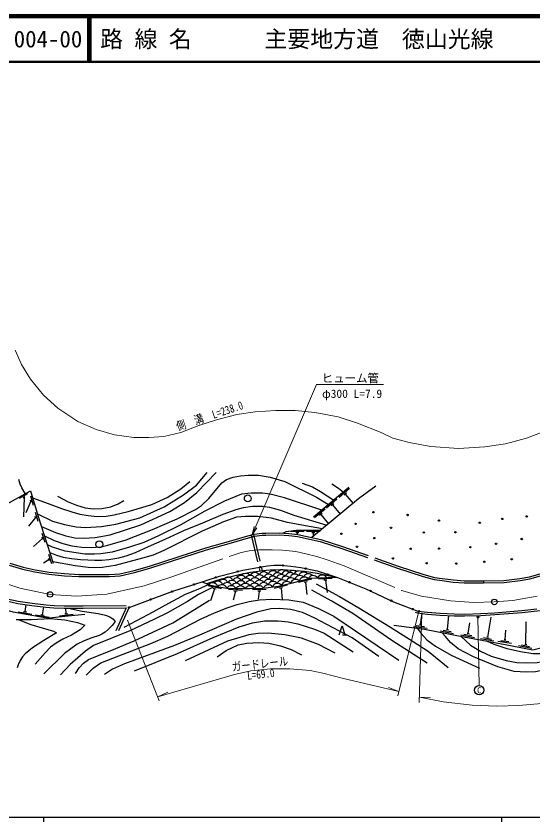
# Model space of a CAD drawing. Units: millimetres at full size, sheet at 1:1000; details may follow other scales. Extents: x 40000 to 680000, y 20000 to 380000.
# Drawn here: x 162046 to 274821, y 204000 to 380000 of the extents above; entities that cross this region are included whole.
import ezdxf
from ezdxf.enums import TextEntityAlignment as Align

# ---------------------------------------------------------------- set-up
doc = ezdxf.new("R2010")
doc.units = ezdxf.units.MM
doc.header["$LTSCALE"] = 1000
doc.linetypes.add('CHAIN', pattern=[18.5, 12, -1.5, 3.5, -1.5])
doc.linetypes.add('DASHED', pattern=[7.5, 6, -1.5])
for name, color, linetype, lineweight in [('M-BGD', 7, 'Continuous', 25), ('M-BMK', 2, 'CHAIN', 13), ('M-BMK-SRVR', 3, 'Continuous', 25), ('M-STR-HTXT', 7, 'Continuous', 13), ('M-STR-STRC', 7, 'Continuous', 25), ('M-TTL', 2, 'Continuous', 140), ('M-TTL-BAND', 7, 'Continuous', 25), ('M-TTL-LINE', 7, 'Continuous', 50)]:
    doc.layers.add(name, color=color, linetype=linetype, lineweight=lineweight)
doc.layers.add('M-TTL-TXT', color=7, linetype='Continuous')
doc.styles.add('ＭＳ ゴシック', font='')
doc.styles.get('ＭＳ ゴシック').set_extended_font_data('MS Gothic')

# ---------------------------------------------------------------- blocks, each defined once
blk = doc.blocks.new('open_arrow')
at = {"color": 0, "linetype": 'Continuous', "lineweight": -2}
blk.add_lwpolyline([(7.5, 1.25), (0, 0), (7.5, -1.25)], dxfattribs=at)

msp = doc.modelspace()

# ---------------------------------------------------------------- hatches: boundary and pattern name
at = {"layer": 'M-BGD'}
for points in [[(210276, 258653, -1), (210566, 258728, -0.41421), (210459, 258545, -0.41421)], [(215178, 259620, -0.41421), (215303, 259791, -0.41421), (215475, 259667, -1)], [(220148, 260020, -0.41421), (220309, 260159, -0.41421), (220447, 259998, -1)], [(225100, 259372, -1), (225393, 259309, -1)], [(205451, 257345, -1), (205737, 257437, -1)], [(229930, 258105, -1), (230216, 258014, -1)], [(200692, 255814, -1), (200977, 255906, -1)], [(234628, 256403, -1), (234907, 256292, -1)], [(195940, 254257, -0.41421), (196030, 254449, -0.41421), (196222, 254360, -1)], [(239251, 254500, -1), (239522, 254373, -0.41421), (239323, 254300, -0.41421)], [(191246, 252535, -0.41421), (191335, 252728, -0.41421), (191528, 252639, -1)], [(243780, 252382, -1), (244052, 252255, -0.41421), (243852, 252182, -0.41421)], [(186559, 250795, -0.41421), (186648, 250987, -0.41421), (186840, 250898, -1)], [(248424, 250533, -1), (248704, 250425, -1)], [(249822, 250052, -1), (250102, 249943, -1)]]:
    msp.add_hatch(color=256, dxfattribs=at).paths.add_polyline_path(points)
at = {"layer": 'M-STR-HTXT'}
msp.add_hatch(color=256, dxfattribs=at).paths.add_polyline_path([(262653, 248597, -1), (263004, 248954, -0.41421), (263007, 248600, -0.41421)])

# ---------------------------------------------------------------- linework, layer by layer
at = {"layer": 'M-BGD'}
for p, q in [((234691, 277058), (226956, 270585)), ((234832, 276785), (232531, 274860)), ((164536, 275635), (162700, 274615)), ((163978, 274982), (163550, 274744)), ((163764, 274863), (163673, 270598)), ((165828, 273115), (165223, 275126)), ((234142, 275817), (233606, 275368)), ((233874, 275592), (235577, 273544)), ((165238, 274034), (164133, 271487)), ((165309, 273800), (165168, 274269)), ((232051, 274458), (229751, 272533)), ((231362, 273490), (230825, 273041)), ((231093, 273265), (232789, 271226)), ((166890, 269581), (166286, 271593)), ((229496, 272319), (227195, 270394)), ((228806, 271351), (228269, 270902)), ((228538, 271127), (230206, 269091)), ((166301, 270501), (164714, 268581)), ((166371, 270266), (166230, 270735)), ((167767, 265922), (165816, 264168)), ((167842, 265689), (167693, 266156)), ((168373, 265014), (167733, 267014)), ((224906, 267414), (221906, 267414)), ((223756, 267114), (223056, 267114)), ((223406, 267114), (223406, 266769)), ((228404, 267414), (225404, 267414)), ((227254, 267114), (226554, 267114)), ((226904, 267114), (226904, 266385)), ((169859, 260377), (169218, 262377)), ((169253, 261285), (167995, 260513)), ((169327, 261052), (169178, 261519)), ((226607, 257026), (223701, 256280)), ((231016, 257133), (228018, 257021)), ((206856, 254873), (203938, 255572)), ((221261, 255674), (218343, 254976)), ((225568, 256449), (224890, 256275)), ((225229, 256362), (225473, 253670)), ((229878, 256790), (229178, 256764)), ((229528, 256777), (229956, 254093)), ((264015, 256642), (264017, 256192)), ((205327, 254931), (204492, 252264)), ((205668, 254849), (204987, 255012)), ((211421, 254573), (208426, 254752)), ((209906, 254363), (209380, 252456)), ((210255, 254342), (209557, 254384)), ((216611, 254766), (213612, 254667)), ((215471, 254428), (214772, 254405)), ((215121, 254417), (214883, 252629)), ((220212, 255115), (219532, 254952)), ((219872, 255033), (220088, 252566)), ((163681, 249986), (164370, 249863)), ((164025, 249925), (164255, 251457)), ((167815, 249248), (168118, 250945)), ((172995, 249480), (172872, 250660)), ((162496, 249893), (165449, 249366)), ((166286, 249216), (169239, 248689)), ((167471, 249310), (168160, 249187)), ((171534, 249026), (174518, 249337)), ((172647, 249444), (173343, 249517)), ((250310, 247103), (250691, 249520)), ((256171, 246027), (256489, 249057)), ((264966, 244382), (265750, 248694)), ((248745, 246702), (251720, 246314)), ((249379, 246922), (251164, 246689)), ((250102, 247130), (250519, 247076)), ((260700, 245158), (261029, 247452)), ((273273, 242800), (273393, 247706)), ((233272, 244834), (234272, 244834)), ((254584, 245724), (257529, 245152)), ((255230, 245904), (256997, 245561)), ((255964, 246067), (256377, 245987)), ((259117, 244836), (262068, 244299)), ((259761, 245024), (261532, 244702)), ((260493, 245195), (260907, 245120)), ((268748, 243821), (268885, 245910)), ((263383, 244060), (266334, 243523)), ((264027, 244248), (265798, 243926)), ((264759, 244420), (265172, 244344)), ((267179, 243439), (270148, 243015)), ((267815, 243652), (269597, 243397)), ((268540, 243851), (268956, 243792)), ((271685, 242503), (274628, 241919)), ((272332, 242681), (274098, 242330)), ((273067, 242841), (273479, 242759))]:
    msp.add_line(p, q, dxfattribs=at)
at = {"layer": 'M-BGD', "linetype": 'DASHED'}
for p, q in [((213334, 266655), (215236, 258795)), ((213820, 266773), (215736, 258857)), ((186070, 250779), (183794, 245737)), ((184441, 245839), (186700, 250846))]:
    msp.add_line(p, q, dxfattribs=at)
at = {"layer": 'M-BGD'}
for points in [[(264015, 256642), (268516, 256707), (271973, 257142), (274058, 257551), (276390, 258158), (279527, 259202), (282326, 260397), (285276, 261817), (290782, 264900), (294064, 267108), (296828, 269059), (297891, 270925), (298885, 273091), (299597, 275085), (300006, 276345), (300593, 278361), (301307, 281613), (302077, 285327), (303828, 292372)], [(264019, 256192), (264017, 256192), (268547, 256258), (272045, 256697), (274158, 257112), (276517, 257726), (279687, 258780), (282512, 259987), (285484, 261418), (291018, 264517), (294319, 266738), (297170, 268749), (298292, 270719), (299302, 272921), (300023, 274940), (300436, 276212), (301029, 278250), (301747, 281520), (302516, 285227), (304265, 292263)], [(166684, 271311), (169989, 269702), (172570, 268930), (175171, 268455), (177172, 268319), (180704, 268532), (183790, 269021), (189009, 270437), (194351, 272808), (198591, 275427), (201441, 277538), (203742, 280318)], [(167572, 268499), (170602, 267194), (172912, 266478), (174850, 266070), (176826, 265996), (179264, 266138), (182578, 266674), (189288, 268913), (195571, 271804), (198782, 273744), (201517, 275949), (205735, 280328)], [(164021, 275692), (163263, 276975), (162948, 277748), (162663, 278800)], [(165639, 274784), (169067, 273519), (171936, 272475), (174206, 271723), (175930, 271190), (177752, 270895), (179712, 270718), (181715, 270760), (183473, 271048), (186491, 271830), (191669, 273324), (195038, 274889), (198003, 276754), (199921, 278346)], [(168227, 266455), (170346, 265484), (172228, 264794), (174233, 264315), (176371, 264026), (178554, 263943), (180529, 264077), (182047, 264407), (186096, 265580), (191793, 267897), (197226, 270185), (201167, 272227), (202533, 273113), (204134, 274659), (206927, 278056), (207950, 278767), (209446, 279325), (211014, 279590), (212714, 279706), (214954, 279706), (217452, 279316), (220714, 278355), (227599, 274901), (230217, 273314)], [(149875, 267832), (165174, 276333), (166875, 270673), (170120, 260545)], [(224457, 278008), (226714, 277181), (228444, 276147), (231377, 274285)], [(240537, 277365), (236768, 274534), (231249, 269946), (226560, 266103)], [(230913, 277868), (232413, 276909), (233489, 276052)], [(228738, 272076), (220597, 274801), (217516, 275583), (215814, 275792), (213354, 275792), (211235, 275546), (207506, 274065), (203222, 271838), (197822, 268831), (193112, 266498), (189938, 265042), (186812, 264033), (183029, 262920), (180562, 262540), (179150, 262442), (177039, 262442), (172716, 263155), (170011, 263969), (168856, 264490)], [(171055, 275179), (173410, 273926), (175215, 273196), (177119, 272632), (178832, 272400), (180742, 272480), (182735, 272836), (184323, 273468), (185555, 274229)], [(169385, 262840), (170858, 262262), (172291, 261854), (174152, 261541), (176083, 261318), (177672, 261210), (179221, 261151), (180764, 261180), (182298, 261294), (184425, 261681), (186074, 262078), (188117, 262829), (190967, 264178), (194595, 265764), (198643, 267659), (202825, 269356), (207235, 271195), (210080, 272226), (211682, 272667), (213604, 272927), (215890, 272927), (217338, 272729), (219777, 272060), (222649, 270992), (229820, 268775)], [(228904, 268025), (225173, 268640), (221278, 269394), (217757, 270305), (214799, 270701), (212057, 270716), (210121, 270525), (207337, 269570), (202647, 267470), (194301, 263275), (191979, 262259), (189625, 261567), (183657, 259988), (180804, 259564), (179168, 259502), (177800, 259599), (174943, 259932), (170039, 260797)], [(220245, 267084), (220974, 267456), (223062, 267714), (228525, 267714)], [(160525, 260091), (163472, 259183), (166143, 258616), (169173, 258121), (172586, 257778), (175718, 257600), (178713, 257562), (182396, 257562), (184746, 257747), (187897, 258495), (191254, 259441), (203581, 263397), (209064, 264960), (212766, 266054), (214103, 266379), (215739, 266604), (216559, 266622)], [(160669, 260517), (163586, 259619), (166226, 259058), (169232, 258567), (172621, 258227), (175734, 258050), (178716, 258012), (182378, 258012), (184676, 258193), (187784, 258931), (191124, 259872), (203450, 263828), (208938, 265392), (212649, 266488), (214019, 266822), (215703, 267053), (216553, 267072)], [(140226, 264658), (143340, 261786), (146369, 259373), (150201, 256741), (152760, 255190), (155543, 253638), (157407, 252949), (159960, 252247), (162427, 251731), (165481, 251274), (168528, 250894), (170308, 250750), (172527, 250659), (176703, 250670), (186070, 250779)], [(177070, 249302), (171954, 248768), (169364, 248486), (167932, 248618), (161373, 249789), (155599, 251457), (151002, 253306), (146854, 255622), (144696, 257182), (140226, 264658)], [(140565, 265025), (143666, 262166), (146667, 259775), (150472, 257161), (153011, 255622), (155752, 254093), (157561, 253426), (160078, 252733), (162516, 252223), (165549, 251769), (168579, 251391), (170339, 251249), (172536, 251160), (176699, 251170), (186064, 251279)], [(186700, 250846), (190216, 252158), (196231, 254363), (200599, 255784), (206396, 257649), (211558, 258985), (214789, 259558), (216885, 259892), (218279, 260039), (219892, 260039), (221975, 259886), (224191, 259567), (227771, 258800), (232157, 257390), (238397, 254899), (244407, 252089), (249751, 250020), (251848, 249799), (254557, 249574), (257630, 249429), (259874, 249395), (263444, 249510), (266464, 249671), (272443, 250150), (275701, 250503)], [(203642, 256059), (206832, 257120), (210703, 258068), (213224, 258547), (216635, 258968), (218389, 259116), (221205, 259040), (224965, 258739), (227728, 258313), (231918, 257467)], [(244479, 246957), (251143, 246087), (259720, 244421), (268755, 242778), (274821, 241575), (282499, 243470), (284030, 244856), (291456, 250341), (298082, 259290)], [(249143, 249826), (249656, 249628), (251811, 249401), (254531, 249174), (257617, 249029), (259878, 248995), (263461, 249110), (266491, 249272), (272481, 249752), (275745, 250105), (280328, 250628), (282788, 251464), (288493, 254430), (290689, 255578), (298082, 259290)], [(202679, 256453), (204272, 255801), (205836, 255426), (208027, 255076), (209942, 254962), (212952, 254945), (215911, 255043), (219288, 255510), (222346, 256242), (226301, 257257), (231918, 257467)], [(205467, 255514), (204332, 254906), (201817, 253675), (199411, 252124), (195114, 249661), (192216, 248299), (186845, 245726), (178911, 242542), (177165, 241315), (173806, 238356), (171704, 236124)], [(204084, 255877), (201679, 254767), (198968, 253639), (194487, 251285), (191861, 249837), (188319, 247945), (185577, 246491)], [(227550, 255980), (232612, 253231), (236818, 250736), (243726, 246543), (248680, 243436), (251947, 241257), (256325, 237693)], [(251740, 238684), (244029, 243628), (235525, 249496), (230834, 252305), (226553, 254591)], [(174983, 236397), (175796, 237681), (176745, 238677), (177854, 239438), (179414, 240152), (182901, 241514), (187833, 243573), (191895, 245410), (196228, 247505), (199424, 249437), (204252, 252418)], [(177316, 236031), (178857, 237572), (180520, 238746), (184471, 240240), (191437, 242964), (195175, 244589), (198613, 246350), (202414, 248343), (205358, 249644), (208131, 250777), (210252, 251502), (212900, 252110), (215126, 252508), (217839, 252655), (221558, 252507), (224695, 251963), (228044, 250599), (231393, 248917), (245595, 239341)], [(292674, 251987), (292531, 250659), (292254, 249021), (291803, 247573), (291075, 246108), (289861, 244225), (288313, 242509), (286707, 241138), (284901, 240088), (281654, 238619), (278089, 237377), (275414, 236772), (273372, 236668), (270720, 236820), (267139, 237842), (261874, 240031), (258543, 241774), (256869, 243206), (255762, 244500), (255055, 245327)], [(173510, 250662), (176438, 250030), (179922, 249485), (181519, 249138), (182463, 248790), (183118, 248351), (183637, 247797), (183022, 246882), (182230, 246063), (181502, 245448), (180774, 244968), (180139, 244681), (178588, 244191), (176924, 243565), (175347, 242812), (172605, 240768), (168092, 236367)], [(241235, 240114), (235418, 244168), (227061, 248589), (224567, 249720), (222029, 250407), (219538, 250610), (217599, 250545), (214566, 249828), (210161, 248279), (202083, 244777), (196589, 242555), (185695, 238508), (183087, 237353), (181341, 236163)], [(162023, 248204), (165293, 248217), (169472, 248411), (172643, 248146), (175407, 247519), (177071, 246936), (176047, 245966), (174165, 244811), (172212, 243910), (170772, 243005), (169573, 242130), (168355, 240916), (166184, 238433)], [(162520, 248206), (165290, 247134), (170227, 245682), (170887, 245274), (168127, 243628), (165618, 242020), (164002, 240734), (163430, 240085), (162897, 239220), (162489, 238328), (162288, 237636)], [(259081, 244545), (261212, 242594), (263372, 241275), (265693, 240226), (268975, 239221), (271326, 238822), (273467, 238712), (275765, 238842), (278426, 239326), (280457, 239949), (282965, 241184), (285792, 243112), (287612, 244825), (288860, 246554), (289495, 248050), (289820, 249133)], [(187874, 236999), (197255, 240813), (205016, 244276), (210712, 246640), (213626, 247506), (216283, 247884), (219257, 247884), (221409, 247702), (223502, 247264), (227156, 246120), (229241, 245218), (235636, 241120)], [(232572, 244834), (233172, 246834), (233772, 244834)], [(231639, 240879), (228072, 242739), (224335, 244127), (220719, 244858), (217086, 245207), (214876, 245152), (212817, 244843), (208173, 243453), (198964, 239173)], [(249568, 246292), (250478, 245148), (251696, 243784), (253586, 242347), (256967, 240422), (263140, 237582)], [(285777, 246146), (284188, 244044), (282890, 242841), (281099, 241866), (279342, 241219), (277799, 240843), (276382, 240687), (274786, 240722), (272111, 241116), (269179, 241801), (266391, 242759), (264805, 243497)], [(205898, 240067), (207881, 241414), (210500, 242639), (212368, 243036), (215019, 243205), (217219, 243072), (219708, 242473), (222049, 241670), (224350, 240515)]]:
    msp.add_lwpolyline(points, dxfattribs=at)
at = {"layer": 'M-BGD', "linetype": 'DASHED'}
for points in [[(216553, 267072), (219439, 267134), (221581, 267001), (223546, 266751), (228549, 265676), (233243, 264145), (245413, 259861), (251006, 258029), (253365, 257387), (255055, 257143), (257492, 256838), (259841, 256660), (264015, 256642)], [(216559, 266622), (219430, 266684), (221538, 266553), (223470, 266307), (228432, 265241), (233098, 263719), (245268, 259435), (250877, 257598), (253274, 256946), (254995, 256697), (257447, 256390), (259823, 256210), (264019, 256192)]]:
    msp.add_lwpolyline(points, dxfattribs=at)
at = {"layer": 'M-BGD'}
for centre, radius in [((212607, 274654), 750), ((240036, 271644), 150), ((247472, 271034), 150), ((254313, 269807), 150), ((263231, 269339), 150), ((268128, 270182), 150), ((273497, 270714), 150), ((236131, 269100), 150), ((243860, 268244), 150), ((233050, 266934), 150), ((240216, 265984), 150), ((251026, 267233), 150), ((257918, 267251), 150), ((272402, 265788), 150), ((180207, 264624), 750), ((236436, 264086), 150), ((261194, 264006), 150), ((266781, 264763), 150), ((248153, 263668), 150), ((254345, 263685), 150), ((244287, 261555), 150), ((251659, 260496), 150), ((258097, 260411), 150), ((264195, 260820), 150), ((270220, 261377), 150), ((210421, 258691), 150), ((215326, 259643), 150), ((220298, 260009), 150), ((225246, 259341), 150), ((205594, 257391), 150), ((230073, 258060), 150), ((200834, 255860), 150), ((234768, 256348), 150), ((196081, 254308), 150), ((239386, 254436), 150), ((191387, 252587), 150), ((243916, 252318), 150), ((186700, 250846), 150), ((248564, 250479), 150), ((249962, 249998), 150)]:
    msp.add_circle(centre, radius, dxfattribs=at)
for centre, radius, start, end in [((218145, 257710), 1138, 38.33229, 158.66567), ((220072, 257890), 1160, 51.21071, 153.02902), ((220925, 257938), 866, 34.74497, 175.04266), ((222546, 257788), 1114, 52.82356, 144.72856), ((223759, 257660), 1150, 48.76008, 157.53512), ((207195, 255818), 1160, 21.72744, 140.79418), ((208283, 256308), 1123, 23.06141, 144.26505), ((210233, 256238), 1049, 25.07178, 150.92055), ((211132, 256628), 1213, 31.31544, 147.46584), ((212151, 256833), 1424, 45.67043, 134.92324), ((212173, 256120), 1138, 30.07281, 150.36022), ((213166, 256717), 1134, 30.97763, 151.51181), ((214149, 257333), 1133, 32.18414, 152.79338), ((214177, 256147), 1155, 32.57793, 151.93734), ((215145, 256816), 1121, 33.06999, 154.38748), ((216151, 257456), 1149, 35.56553, 155.25364), ((216198, 256275), 1158, 35.63848, 154.7798), ((217132, 256988), 1137, 36.85565, 157.23544), ((218048, 256738), 932, 32.33647, 166.82154), ((219031, 256107), 1147, 40.48107, 160.29539), ((219158, 257218), 1204, 41.30147, 157.92897), ((219927, 256869), 1152, 41.85853, 161.38732), ((220954, 256541), 1110, 41.92464, 163.93046), ((221872, 257325), 1131, 43.22906, 163.94116), ((222040, 256221), 1093, 42.57238, 165.61949), ((222883, 256960), 1155, 44.50573, 163.86478), ((223046, 255817), 1161, 44.68167, 163.69974), ((223958, 256639), 1158, 44.72641, 163.872), ((224803, 257405), 1155, 42.31689, 161.63795), ((224986, 256312), 1160, 44.87394, 163.90356), ((225869, 257038), 1165, 40.30012, 159.07047), ((226864, 256626), 1170, 35.95866, 154.47437), ((228832, 256762), 1160, 32.6256, 151.65522), ((204914, 255061), 1164, 16.65901, 135.48522), ((206060, 255407), 1169, 19.2524, 137.82487), ((206932, 254634), 1181, 21.9765, 139.86786), ((208093, 255108), 1154, 24.21826, 143.62965), ((208991, 254433), 1158, 27.138, 146.29301), ((209167, 255719), 1040, 22.97291, 149.47338), ((210093, 255027), 1099, 27.03561, 149.70812), ((211018, 254367), 1160, 30.16275, 149.19237), ((211106, 255547), 1139, 29.22194, 149.47425), ((212083, 254929), 1174, 31.13146, 149.41534), ((213033, 254373), 1164, 31.46546, 150.27424), ((213126, 255501), 1190, 32.216, 149.63584), ((214098, 254986), 1150, 31.82459, 151.42946), ((215053, 254424), 1168, 32.9723, 151.56503), ((215162, 255616), 1154, 33.784, 153.20659), ((216118, 255106), 1151, 35.44253, 154.99962), ((217104, 254614), 1160, 38.35841, 157.38803), ((217099, 255915), 1036, 33.9794, 160.7439), ((218131, 255353), 1155, 39.28126, 158.63302), ((219102, 254924), 1162, 40.42095, 159.33043), ((220124, 255713), 1160, 42.25687, 161.33975), ((221096, 255338), 1160, 43.94267, 162.97229)]:
    msp.add_arc(centre, radius, start, end, dxfattribs=at)
at = {"layer": 'M-BMK'}
msp.add_lwpolyline([(157568, 256776), (162857, 255078), (169456, 253685), (175270, 253336), (181831, 253755), (189996, 255585), (195811, 257483), (211137, 262835), (212896, 263184), (215004, 263414), (217935, 263456), (220206, 263383), (223118, 263027), (225247, 262515), (227638, 261933), (229942, 261271), (233660, 259938), (246154, 254518), (250526, 253279), (256856, 252256), (261969, 251903), (266409, 252043), (270414, 252338), (275757, 253334)], dxfattribs=at)
at = {"layer": 'M-BMK-SRVR'}
for centre in [(169456, 253685), (266409, 252043)]:
    msp.add_circle(centre, 600, dxfattribs=at)
at = {"layer": 'M-STR-HTXT'}
for p, q in [((245341, 231504), (249962, 249998)), ((250012, 230091), (250570, 249531)), ((262829, 248776), (263088, 233761)), ((193287, 230456), (186345, 248068)), ((192939, 231340), (195178, 232346)), ((243292, 233348), (245578, 232452)), ((250045, 231268), (252496, 231126))]:
    msp.add_line(p, q, dxfattribs=at)
for points in [[(161859, 307019), (163191, 303890), (165153, 300668), (168031, 297216), (171115, 294402), (175521, 291453), (179522, 289723), (183479, 288536), (187742, 287943), (191034, 287961), (194302, 288212), (197972, 289021), (201947, 290549), (205805, 291829), (210248, 292962), (214187, 293555), (218730, 293862), (222957, 293826), (227220, 293412), (232321, 292474), (236530, 291108), (241710, 289022), (244281, 287815), (247816, 286878), (252528, 285988), (258577, 285589), (264308, 285932), (268868, 286580), (273439, 287807), (278251, 289609)], [(213577, 266714), (227569, 299508), (242234, 299508)], [(250045, 231268), (255227, 230232), (261570, 229474), (266889, 229273), (271771, 229402), (279201, 230047), (285868, 231427), (291162, 232852), (296456, 234672), (303018, 237549), (308205, 240520)], [(192939, 231340), (203987, 234551), (209721, 236206), (213287, 236961), (217533, 237413), (221769, 237455), (226208, 237043), (228978, 236485), (233483, 235333), (245578, 232452)]]:
    msp.add_lwpolyline(points, dxfattribs=at)
msp.add_circle((262829, 248776), 250, dxfattribs=at)
at = {"layer": 'M-STR-STRC'}
msp.add_circle((263105, 232761), 1000, dxfattribs=at)
at = {"layer": 'M-TTL'}
msp.add_line((680000, 380000), (40000, 380000), dxfattribs=at)
at = {"layer": 'M-TTL-BAND'}
for p, q in [((40000, 205000), (579000, 205000)), ((168000, 205000), (168000, 204000)), ((268000, 205000), (268000, 204000))]:
    msp.add_line(p, q, dxfattribs=at)
at = {"layer": 'M-TTL-LINE'}
for p, q in [((177750, 380000), (177750, 370000)), ((178250, 380000), (178250, 370000)), ((40000, 370000), (680000, 370000))]:
    msp.add_line(p, q, dxfattribs=at)

# ---------------------------------------------------------------- block references
at = {"layer": 'M-STR-HTXT', "xscale": 240, "yscale": 240, "rotation": 66.9}
msp.add_blockref('open_arrow', (213577, 266714), dxfattribs=at)

# ---------------------------------------------------------------- texts
at = {"layer": 'M-STR-HTXT', "style": 'ＭＳ ゴシック'}
for s, p in [('ヒューム管', (228734, 299432)), ('φ300 L=7.9', (228809, 296057))]:
    msp.add_text(s, height=1833, dxfattribs=at).set_placement(p, align=Align.BOTTOM_LEFT)
at = {"layer": 'M-STR-HTXT', "style": 'ＭＳ ゴシック', "width": 0.8}
for s, rotation, p in [('側\u3000溝\u3000L=238.0', 18.356, (204730, 291309)), ('ガードレール', 6.074, (215426, 237033))]:
    msp.add_text(s, height=1833, rotation=rotation, dxfattribs=at).set_placement(p, align=Align.BOTTOM_CENTER)
msp.add_text('L=69.0', height=1833, rotation=6.074, dxfattribs=at).set_placement((215345, 237180), align=Align.TOP_CENTER)
at = {"layer": 'M-STR-STRC', "style": 'ＭＳ ゴシック'}
msp.add_text('C', height=1320, dxfattribs=at).set_placement((263105, 232761), align=Align.MIDDLE_CENTER)
at = {"layer": 'M-TTL-TXT', "style": 'ＭＳ ゴシック'}
for s, p in [('004-00', (161521, 375000)), ('路 線 名', (180380, 375000)), ('主要地方道\u3000徳山光線', (216234, 375000))]:
    msp.add_text(s, height=3666, dxfattribs=at).set_placement(p, align=Align.MIDDLE_LEFT)

doc.saveas('drawing.dxf')
